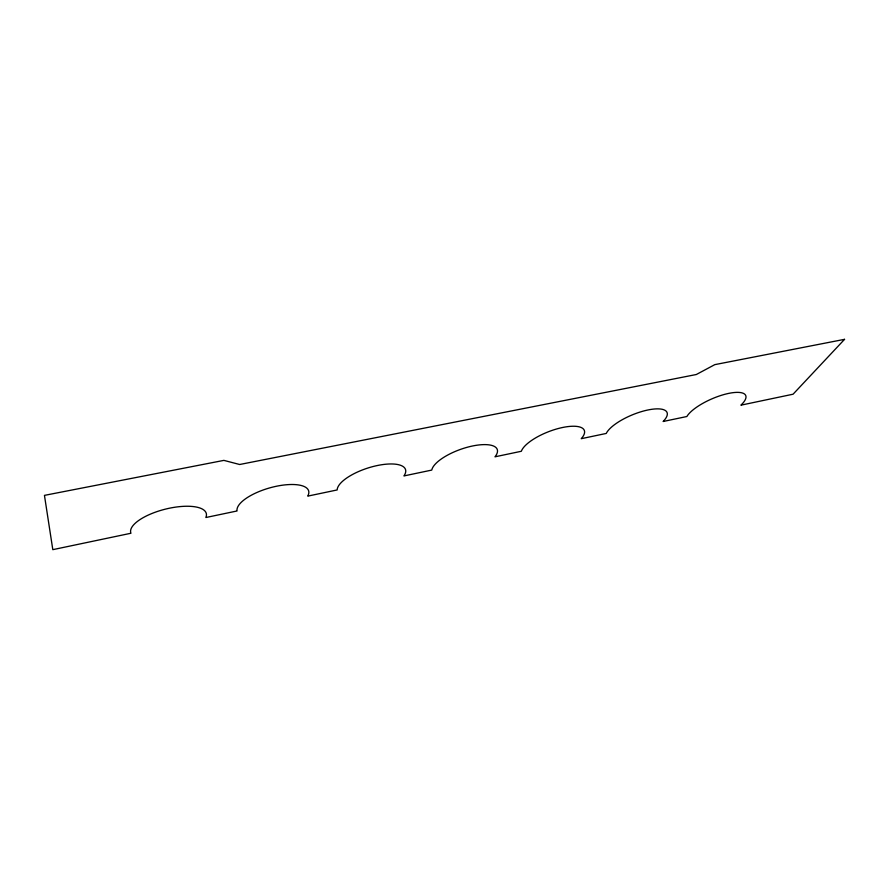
<?xml version="1.0" encoding="UTF-8"?>
<svg xmlns="http://www.w3.org/2000/svg" width="889" height="889" viewBox="0 0 889 889"><rect width="100%" height="100%" fill="white"/><g stroke="black" fill="none" stroke-linecap="round" stroke-linejoin="round"><path stroke-width="1.33" d="M844.55 339.342L793.077 394.205L740.893 405.173A32.582 10.424 -23.5 0 0 728.569 393.416A32.582 10.424 -23.5 0 0 686.864 416.519L663.116 421.497A33.115 11.068 -22.5 0 0 647.692 410.029A33.115 11.068 -22.5 0 0 606.254 433.443L581.25 438.688A33.804 11.735 -21.2 0 0 562.415 427.531A33.804 11.735 -21.2 0 0 521.343 451.268L494.984 456.813A34.682 12.402 -19.6 0 0 472.37 446.022A34.682 12.402 -19.6 0 0 431.776 470.081L403.939 475.926A35.793 13.046 -18 0 0 377.147 465.569A35.793 13.046 -18 0 0 337.153 489.95L307.716 496.129A37.205 13.679 -16.1 0 0 276.301 486.272A37.205 13.679 -16.1 0 0 237.041 510.975L205.859 517.52A38.983 14.246 -14.2 0 0 169.299 508.241A38.983 14.246 -14.2 0 0 130.939 533.256L52.807 549.658L44.45 495.373L223.884 460.38L239.663 464.503L696.32 374.513L714.823 364.634L844.55 339.342"/></g></svg>
